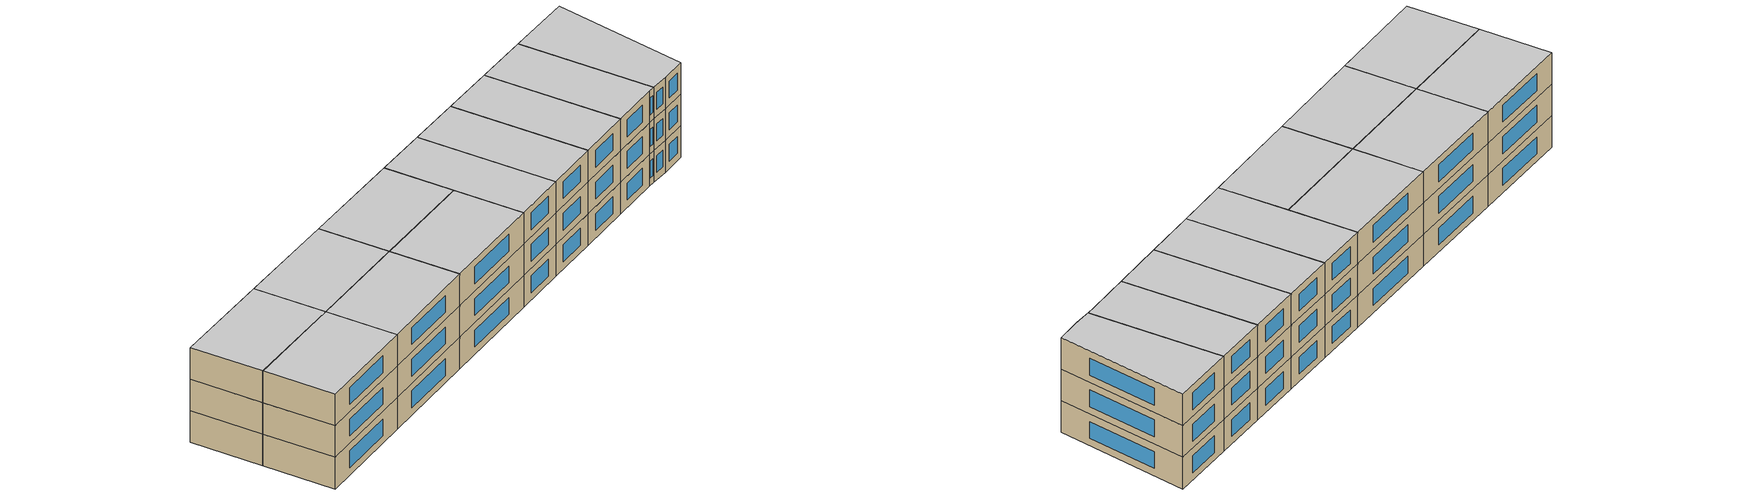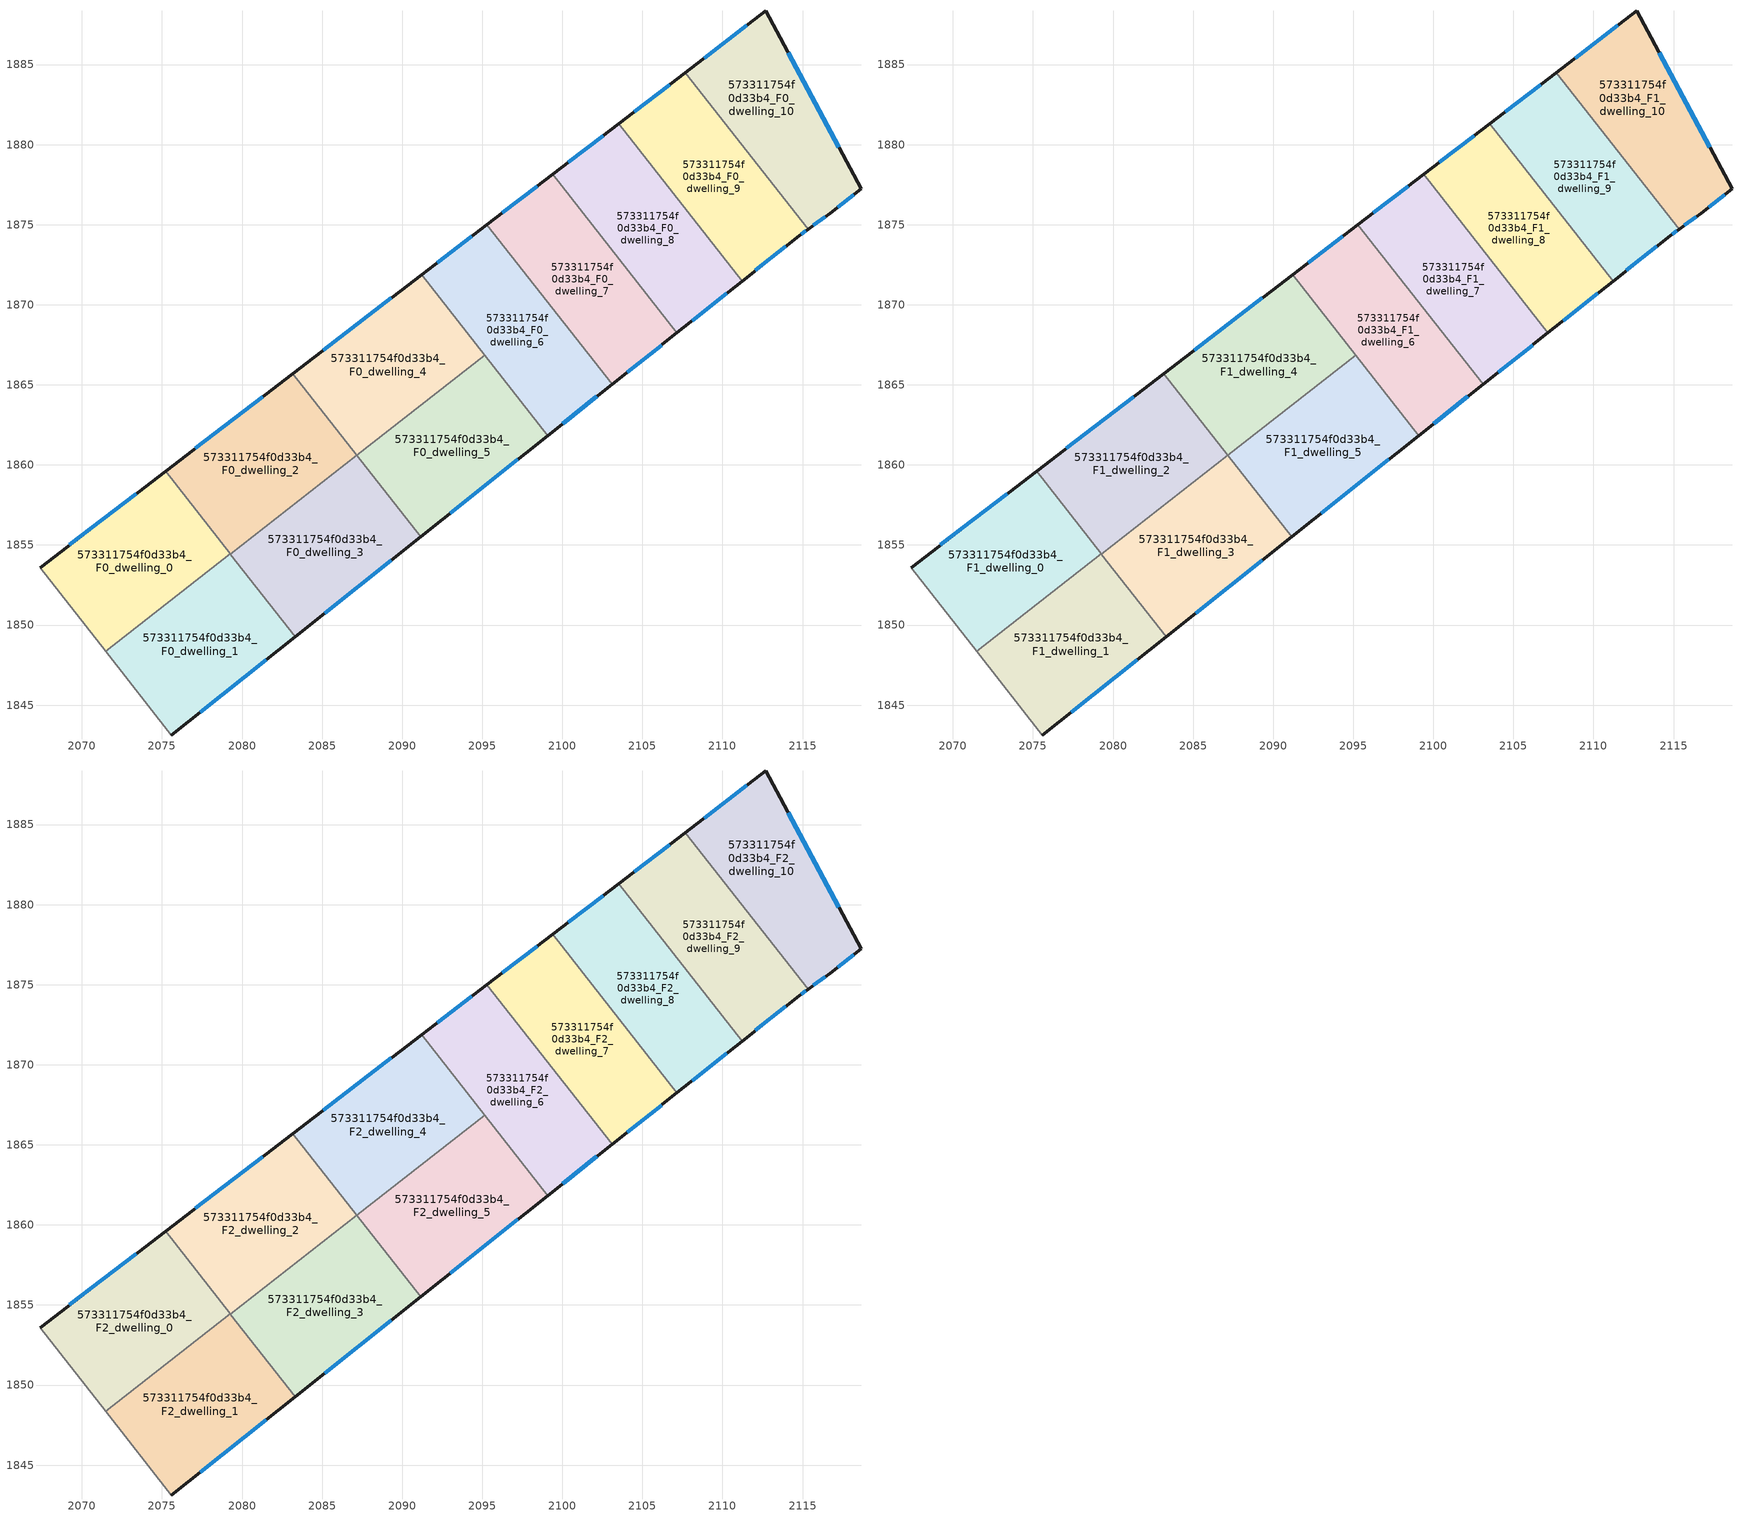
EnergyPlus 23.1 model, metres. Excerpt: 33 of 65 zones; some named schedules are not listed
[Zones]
573311754f0d33b4_F0_dwelling_0
 floor ground (EU_floor_Construction): 2075.22,1859.6 2079.26,1854.44 2071.49,1848.35 2067.38,1853.59 z0
 wall outside (EU_wall_Construction): 2075.22,1859.6 2067.38,1853.59 z0:3
 wall adiabatic (EU_wall_Construction): 2067.38,1853.59 2071.49,1848.35 z0:3
 wall to 573311754f0d33b4_F0_dwelling_1 (EU_wall_Construction): 2071.49,1848.35 2079.26,1854.44 z0:3
 wall to 573311754f0d33b4_F0_dwelling_2 (EU_wall_Construction): 2079.26,1854.44 2075.22,1859.6 z0:3
 window (EU_Window_Construction): 2073.38,1858.19 2069.22,1855 z0.7:2.3
573311754f0d33b4_F0_dwelling_1
 floor ground (EU_floor_Construction): 2079.26,1854.44 2083.31,1849.27 2075.59,1843.12 2071.49,1848.35 z0
 wall outside (EU_wall_Construction): 2075.59,1843.12 2083.31,1849.27 z0:3
 wall adiabatic (EU_wall_Construction): 2071.49,1848.35 2075.59,1843.12 z0:3
 wall to 573311754f0d33b4_F0_dwelling_3 (EU_wall_Construction): 2083.31,1849.27 2079.27,1854.43 z0:3
 wall to 573311754f0d33b4_F0_dwelling_2 (EU_wall_Construction): 2079.27,1854.43 2079.26,1854.44 z0:3
 window (EU_Window_Construction): 2077.4,1844.57 2081.5,1847.83 z0.7:2.3
573311754f0d33b4_F0_dwelling_10
 floor ground (EU_floor_Construction): 2112.7,1888.35 2118.65,1877.23 2116.74,1875.72 2115.35,1874.72 2107.68,1884.5 z0
 wall outside (EU_wall_Construction): 2115.35,1874.72 2116.74,1875.72 2118.65,1877.23 2112.7,1888.35 2107.68,1884.5 z0:3
 wall to 573311754f0d33b4_F0_dwelling_9 (EU_wall_Construction): 2107.68,1884.5 2115.35,1874.72 z0:3
 window (EU_Window_Construction): 2111.52,1887.45 2108.86,1885.41 / 2117.25,1879.84 2114.1,1885.74 / 2117.19,1876.07 2118.2,1876.88 / 2115.67,1874.95 2116.42,1875.48 z0.7:2.3
573311754f0d33b4_F0_dwelling_2
 floor ground (EU_floor_Construction): 2083.16,1865.7 2087.15,1860.61 2079.27,1854.43 2075.22,1859.6 z0
 wall outside (EU_wall_Construction): 2083.16,1865.7 2075.22,1859.6 z0:3
 wall to 573311754f0d33b4_F0_dwelling_3 (EU_wall_Construction): 2079.27,1854.43 2087.15,1860.61 z0:3
 wall to 573311754f0d33b4_F0_dwelling_4 (EU_wall_Construction): 2087.15,1860.61 2083.16,1865.7 z0:3
 window (EU_Window_Construction): 2081.3,1864.27 2077.09,1861.03 z0.7:2.3
573311754f0d33b4_F0_dwelling_3
 floor ground (EU_floor_Construction): 2087.15,1860.61 2091.15,1855.51 2083.31,1849.27 2079.27,1854.43 z0
 wall outside (EU_wall_Construction): 2083.31,1849.27 2091.15,1855.51 z0:3
 wall to 573311754f0d33b4_F0_dwelling_5 (EU_wall_Construction): 2091.15,1855.51 2087.16,1860.6 z0:3
 wall to 573311754f0d33b4_F0_dwelling_4 (EU_wall_Construction): 2087.16,1860.6 2087.15,1860.61 z0:3
 window (EU_Window_Construction): 2085.15,1850.74 2089.31,1854.04 z0.7:2.3
573311754f0d33b4_F0_dwelling_4
 floor ground (EU_floor_Construction): 2091.22,1871.88 2095.15,1866.86 2087.16,1860.6 2083.16,1865.7 z0
 wall outside (EU_wall_Construction): 2091.22,1871.88 2083.16,1865.7 z0:3
 wall to 573311754f0d33b4_F0_dwelling_5 (EU_wall_Construction): 2087.16,1860.6 2095.15,1866.86 z0:3
 wall to 573311754f0d33b4_F0_dwelling_6 (EU_wall_Construction): 2095.15,1866.86 2091.22,1871.88 z0:3
 window (EU_Window_Construction): 2089.33,1870.42 2085.06,1867.15 z0.7:2.3
573311754f0d33b4_F0_dwelling_5
 floor ground (EU_floor_Construction): 2095.15,1866.86 2099.09,1861.83 2091.15,1855.51 2087.16,1860.6 z0
 wall outside (EU_wall_Construction): 2091.15,1855.51 2099.09,1861.83 z0:3
 wall to 573311754f0d33b4_F0_dwelling_6 (EU_wall_Construction): 2099.09,1861.83 2095.15,1866.86 z0:3
 window (EU_Window_Construction): 2093.01,1856.99 2097.23,1860.34 z0.7:2.3
573311754f0d33b4_F0_dwelling_6
 floor ground (EU_floor_Construction): 2095.29,1875 2103.11,1865.02 2099.09,1861.83 2091.22,1871.88 z0
 wall outside (EU_wall_Construction): 2099.09,1861.83 2103.11,1865.02 / 2095.29,1875 2091.22,1871.88 z0:3
 wall to 573311754f0d33b4_F0_dwelling_7 (EU_wall_Construction): 2103.11,1865.02 2095.29,1875 z0:3
 window (EU_Window_Construction): 2100.03,1862.58 2102.16,1864.27 / 2094.33,1874.26 2092.17,1872.61 z0.7:2.3
573311754f0d33b4_F0_dwelling_7
 floor ground (EU_floor_Construction): 2099.39,1878.14 2107.15,1868.24 2103.11,1865.02 2095.29,1875 z0
 wall outside (EU_wall_Construction): 2103.11,1865.02 2107.15,1868.24 / 2099.39,1878.14 2095.29,1875 z0:3
 wall to 573311754f0d33b4_F0_dwelling_8 (EU_wall_Construction): 2107.15,1868.24 2099.39,1878.14 z0:3
 window (EU_Window_Construction): 2104.06,1865.78 2106.2,1867.48 / 2098.43,1877.4 2096.25,1875.74 z0.7:2.3
573311754f0d33b4_F0_dwelling_8
 floor ground (EU_floor_Construction): 2103.52,1881.31 2111.22,1871.48 2107.15,1868.24 2099.39,1878.14 z0
 wall outside (EU_wall_Construction): 2107.15,1868.24 2111.22,1871.48 / 2103.52,1881.31 2099.39,1878.14 z0:3
 wall to 573311754f0d33b4_F0_dwelling_9 (EU_wall_Construction): 2111.22,1871.48 2103.52,1881.31 z0:3
 window (EU_Window_Construction): 2108.11,1869 2110.27,1870.72 / 2102.55,1880.57 2100.36,1878.89 z0.7:2.3
573311754f0d33b4_F0_dwelling_9
 floor ground (EU_floor_Construction): 2107.68,1884.5 2115.35,1874.72 2114.78,1874.31 2111.22,1871.48 2103.52,1881.31 z0
 wall outside (EU_wall_Construction): 2107.68,1884.5 2103.52,1881.31 / 2111.22,1871.48 2114.78,1874.31 2115.35,1874.72 z0:3
 window (EU_Window_Construction): 2106.7,1883.75 2104.5,1882.06 / 2114.91,1874.41 2115.21,1874.62 / 2112.06,1872.15 2113.94,1873.65 z0.7:2.3
573311754f0d33b4_F1_dwelling_0
 floor to 573311754f0d33b4_F0_dwelling_0 (EU_floor_Construction): 2075.22,1859.6 2079.26,1854.44 2071.49,1848.35 2067.38,1853.59 z3
 wall outside (EU_wall_Construction): 2075.22,1859.6 2067.38,1853.59 z3:6
 wall adiabatic (EU_wall_Construction): 2067.38,1853.59 2071.49,1848.35 z3:6
 wall to 573311754f0d33b4_F1_dwelling_1 (EU_wall_Construction): 2071.49,1848.35 2079.26,1854.44 z3:6
 wall to 573311754f0d33b4_F1_dwelling_2 (EU_wall_Construction): 2079.26,1854.44 2075.22,1859.6 z3:6
 window (EU_Window_Construction): 2073.38,1858.19 2069.22,1855 z3.7:5.3
573311754f0d33b4_F1_dwelling_1
 floor to 573311754f0d33b4_F0_dwelling_1 (EU_floor_Construction): 2079.26,1854.44 2083.31,1849.27 2075.59,1843.12 2071.49,1848.35 z3
 wall outside (EU_wall_Construction): 2075.59,1843.12 2083.31,1849.27 z3:6
 wall adiabatic (EU_wall_Construction): 2071.49,1848.35 2075.59,1843.12 z3:6
 wall to 573311754f0d33b4_F1_dwelling_3 (EU_wall_Construction): 2083.31,1849.27 2079.27,1854.43 z3:6
 wall to 573311754f0d33b4_F1_dwelling_2 (EU_wall_Construction): 2079.27,1854.43 2079.26,1854.44 z3:6
 window (EU_Window_Construction): 2077.4,1844.57 2081.5,1847.83 z3.7:5.3
573311754f0d33b4_F1_dwelling_10
 floor to 573311754f0d33b4_F0_dwelling_10 (EU_floor_Construction): 2112.7,1888.35 2118.65,1877.23 2116.74,1875.72 2115.35,1874.72 2107.68,1884.5 z3
 wall outside (EU_wall_Construction): 2115.35,1874.72 2116.74,1875.72 2118.65,1877.23 2112.7,1888.35 2107.68,1884.5 z3:6
 wall to 573311754f0d33b4_F1_dwelling_9 (EU_wall_Construction): 2107.68,1884.5 2115.35,1874.72 z3:6
 window (EU_Window_Construction): 2111.52,1887.45 2108.86,1885.41 / 2117.25,1879.84 2114.1,1885.74 / 2117.19,1876.07 2118.2,1876.88 / 2115.67,1874.95 2116.42,1875.48 z3.7:5.3
573311754f0d33b4_F1_dwelling_2
 floor to 573311754f0d33b4_F0_dwelling_2 (EU_floor_Construction): 2083.16,1865.7 2087.15,1860.61 2079.27,1854.43 2075.22,1859.6 z3
 wall outside (EU_wall_Construction): 2083.16,1865.7 2075.22,1859.6 z3:6
 wall to 573311754f0d33b4_F1_dwelling_3 (EU_wall_Construction): 2079.27,1854.43 2087.15,1860.61 z3:6
 wall to 573311754f0d33b4_F1_dwelling_4 (EU_wall_Construction): 2087.15,1860.61 2083.16,1865.7 z3:6
 window (EU_Window_Construction): 2081.3,1864.27 2077.09,1861.03 z3.7:5.3
573311754f0d33b4_F1_dwelling_3
 floor to 573311754f0d33b4_F0_dwelling_3 (EU_floor_Construction): 2087.15,1860.61 2091.15,1855.51 2083.31,1849.27 2079.27,1854.43 z3
 wall outside (EU_wall_Construction): 2083.31,1849.27 2091.15,1855.51 z3:6
 wall to 573311754f0d33b4_F1_dwelling_5 (EU_wall_Construction): 2091.15,1855.51 2087.16,1860.6 z3:6
 wall to 573311754f0d33b4_F1_dwelling_4 (EU_wall_Construction): 2087.16,1860.6 2087.15,1860.61 z3:6
 window (EU_Window_Construction): 2085.15,1850.74 2089.31,1854.04 z3.7:5.3
573311754f0d33b4_F1_dwelling_4
 floor to 573311754f0d33b4_F0_dwelling_4 (EU_floor_Construction): 2091.22,1871.88 2095.15,1866.86 2087.16,1860.6 2083.16,1865.7 z3
 wall outside (EU_wall_Construction): 2091.22,1871.88 2083.16,1865.7 z3:6
 wall to 573311754f0d33b4_F1_dwelling_5 (EU_wall_Construction): 2087.16,1860.6 2095.15,1866.86 z3:6
 wall to 573311754f0d33b4_F1_dwelling_6 (EU_wall_Construction): 2095.15,1866.86 2091.22,1871.88 z3:6
 window (EU_Window_Construction): 2089.33,1870.42 2085.06,1867.15 z3.7:5.3
573311754f0d33b4_F1_dwelling_5
 floor to 573311754f0d33b4_F0_dwelling_5 (EU_floor_Construction): 2095.15,1866.86 2099.09,1861.83 2091.15,1855.51 2087.16,1860.6 z3
 wall outside (EU_wall_Construction): 2091.15,1855.51 2099.09,1861.83 z3:6
 wall to 573311754f0d33b4_F1_dwelling_6 (EU_wall_Construction): 2099.09,1861.83 2095.15,1866.86 z3:6
 window (EU_Window_Construction): 2093.01,1856.99 2097.23,1860.34 z3.7:5.3
573311754f0d33b4_F1_dwelling_6
 floor to 573311754f0d33b4_F0_dwelling_6 (EU_floor_Construction): 2095.29,1875 2103.11,1865.02 2099.09,1861.83 2091.22,1871.88 z3
 wall outside (EU_wall_Construction): 2099.09,1861.83 2103.11,1865.02 / 2095.29,1875 2091.22,1871.88 z3:6
 wall to 573311754f0d33b4_F1_dwelling_7 (EU_wall_Construction): 2103.11,1865.02 2095.29,1875 z3:6
 window (EU_Window_Construction): 2100.03,1862.58 2102.16,1864.27 / 2094.33,1874.26 2092.17,1872.61 z3.7:5.3
573311754f0d33b4_F1_dwelling_7
 floor to 573311754f0d33b4_F0_dwelling_7 (EU_floor_Construction): 2099.39,1878.14 2107.15,1868.24 2103.11,1865.02 2095.29,1875 z3
 wall outside (EU_wall_Construction): 2103.11,1865.02 2107.15,1868.24 / 2099.39,1878.14 2095.29,1875 z3:6
 wall to 573311754f0d33b4_F1_dwelling_8 (EU_wall_Construction): 2107.15,1868.24 2099.39,1878.14 z3:6
 window (EU_Window_Construction): 2104.06,1865.78 2106.2,1867.48 / 2098.43,1877.4 2096.25,1875.74 z3.7:5.3
573311754f0d33b4_F1_dwelling_8
 floor to 573311754f0d33b4_F0_dwelling_8 (EU_floor_Construction): 2103.52,1881.31 2111.22,1871.48 2107.15,1868.24 2099.39,1878.14 z3
 wall outside (EU_wall_Construction): 2107.15,1868.24 2111.22,1871.48 / 2103.52,1881.31 2099.39,1878.14 z3:6
 wall to 573311754f0d33b4_F1_dwelling_9 (EU_wall_Construction): 2111.22,1871.48 2103.52,1881.31 z3:6
 window (EU_Window_Construction): 2108.11,1869 2110.27,1870.72 / 2102.55,1880.57 2100.36,1878.89 z3.7:5.3
573311754f0d33b4_F1_dwelling_9
 floor to 573311754f0d33b4_F0_dwelling_9 (EU_floor_Construction): 2107.68,1884.5 2115.35,1874.72 2114.78,1874.31 2111.22,1871.48 2103.52,1881.31 z3
 wall outside (EU_wall_Construction): 2107.68,1884.5 2103.52,1881.31 / 2111.22,1871.48 2114.78,1874.31 2115.35,1874.72 z3:6
 window (EU_Window_Construction): 2106.7,1883.75 2104.5,1882.06 / 2114.91,1874.41 2115.21,1874.62 / 2112.06,1872.15 2113.94,1873.65 z3.7:5.3
573311754f0d33b4_F2_dwelling_0
 floor to 573311754f0d33b4_F1_dwelling_0 (EU_floor_Construction): 2075.22,1859.6 2079.26,1854.44 2071.49,1848.35 2067.38,1853.59 z6
 wall outside (EU_wall_Construction): 2075.22,1859.6 2067.38,1853.59 z6:9
 wall adiabatic (EU_wall_Construction): 2067.38,1853.59 2071.49,1848.35 z6:9
 wall to 573311754f0d33b4_F2_dwelling_1 (EU_wall_Construction): 2071.49,1848.35 2079.26,1854.44 z6:9
 wall to 573311754f0d33b4_F2_dwelling_2 (EU_wall_Construction): 2079.26,1854.44 2075.22,1859.6 z6:9
 window (EU_Window_Construction): 2073.38,1858.19 2069.22,1855 z6.7:8.3
 ceiling to 573311754f0d33b4_F3_dwelling_0 (EU_floor_Construction): 2079.26,1854.44 2075.22,1859.6 2067.38,1853.59 2071.49,1848.35 z9
573311754f0d33b4_F2_dwelling_1
 floor to 573311754f0d33b4_F1_dwelling_1 (EU_floor_Construction): 2079.26,1854.44 2083.31,1849.27 2075.59,1843.12 2071.49,1848.35 z6
 wall outside (EU_wall_Construction): 2075.59,1843.12 2083.31,1849.27 z6:9
 wall adiabatic (EU_wall_Construction): 2071.49,1848.35 2075.59,1843.12 z6:9
 wall to 573311754f0d33b4_F2_dwelling_3 (EU_wall_Construction): 2083.31,1849.27 2079.27,1854.43 z6:9
 wall to 573311754f0d33b4_F2_dwelling_2 (EU_wall_Construction): 2079.27,1854.43 2079.26,1854.44 z6:9
 window (EU_Window_Construction): 2077.4,1844.57 2081.5,1847.83 z6.7:8.3
 ceiling to 573311754f0d33b4_F3_dwelling_1 (EU_floor_Construction): 2083.31,1849.27 2079.26,1854.44 2071.49,1848.35 2075.59,1843.12 z9
573311754f0d33b4_F2_dwelling_10
 floor to 573311754f0d33b4_F1_dwelling_10 (EU_floor_Construction): 2112.7,1888.35 2118.65,1877.23 2116.74,1875.72 2115.35,1874.72 2107.68,1884.5 z6
 wall outside (EU_wall_Construction): 2115.35,1874.72 2116.74,1875.72 2118.65,1877.23 2112.7,1888.35 2107.68,1884.5 z6:9
 wall to 573311754f0d33b4_F2_dwelling_9 (EU_wall_Construction): 2107.68,1884.5 2115.35,1874.72 z6:9
 window (EU_Window_Construction): 2111.52,1887.45 2108.86,1885.41 / 2117.25,1879.84 2114.1,1885.74 / 2117.19,1876.07 2118.2,1876.88 / 2115.67,1874.95 2116.42,1875.48 z6.7:8.3
 ceiling to 573311754f0d33b4_F3_dwelling_10 (EU_floor_Construction): 2116.74,1875.72 2118.65,1877.23 2112.7,1888.35 2107.68,1884.5 2115.35,1874.72 z9
573311754f0d33b4_F2_dwelling_2
 floor to 573311754f0d33b4_F1_dwelling_2 (EU_floor_Construction): 2083.16,1865.7 2087.15,1860.61 2079.27,1854.43 2075.22,1859.6 z6
 wall outside (EU_wall_Construction): 2083.16,1865.7 2075.22,1859.6 z6:9
 wall to 573311754f0d33b4_F2_dwelling_3 (EU_wall_Construction): 2079.27,1854.43 2087.15,1860.61 z6:9
 wall to 573311754f0d33b4_F2_dwelling_4 (EU_wall_Construction): 2087.15,1860.61 2083.16,1865.7 z6:9
 window (EU_Window_Construction): 2081.3,1864.27 2077.09,1861.03 z6.7:8.3
 ceiling to 573311754f0d33b4_F3_dwelling_2 (EU_floor_Construction): 2087.15,1860.61 2083.16,1865.7 2075.22,1859.6 2079.27,1854.43 z9
573311754f0d33b4_F2_dwelling_3
 floor to 573311754f0d33b4_F1_dwelling_3 (EU_floor_Construction): 2087.15,1860.61 2091.15,1855.51 2083.31,1849.27 2079.27,1854.43 z6
 wall outside (EU_wall_Construction): 2083.31,1849.27 2091.15,1855.51 z6:9
 wall to 573311754f0d33b4_F2_dwelling_5 (EU_wall_Construction): 2091.15,1855.51 2087.16,1860.6 z6:9
 wall to 573311754f0d33b4_F2_dwelling_4 (EU_wall_Construction): 2087.16,1860.6 2087.15,1860.61 z6:9
 window (EU_Window_Construction): 2085.15,1850.74 2089.31,1854.04 z6.7:8.3
 ceiling to 573311754f0d33b4_F3_dwelling_3 (EU_floor_Construction): 2091.15,1855.51 2087.15,1860.61 2079.27,1854.43 2083.31,1849.27 z9
573311754f0d33b4_F2_dwelling_4
 floor to 573311754f0d33b4_F1_dwelling_4 (EU_floor_Construction): 2091.22,1871.88 2095.15,1866.86 2087.16,1860.6 2083.16,1865.7 z6
 wall outside (EU_wall_Construction): 2091.22,1871.88 2083.16,1865.7 z6:9
 wall to 573311754f0d33b4_F2_dwelling_5 (EU_wall_Construction): 2087.16,1860.6 2095.15,1866.86 z6:9
 wall to 573311754f0d33b4_F2_dwelling_6 (EU_wall_Construction): 2095.15,1866.86 2091.22,1871.88 z6:9
 window (EU_Window_Construction): 2089.33,1870.42 2085.06,1867.15 z6.7:8.3
 ceiling to 573311754f0d33b4_F3_dwelling_4 (EU_floor_Construction): 2095.15,1866.86 2091.22,1871.88 2083.16,1865.7 2087.16,1860.6 z9
573311754f0d33b4_F2_dwelling_5
 floor to 573311754f0d33b4_F1_dwelling_5 (EU_floor_Construction): 2095.15,1866.86 2099.09,1861.83 2091.15,1855.51 2087.16,1860.6 z6
 wall outside (EU_wall_Construction): 2091.15,1855.51 2099.09,1861.83 z6:9
 wall to 573311754f0d33b4_F2_dwelling_6 (EU_wall_Construction): 2099.09,1861.83 2095.15,1866.86 z6:9
 window (EU_Window_Construction): 2093.01,1856.99 2097.23,1860.34 z6.7:8.3
 ceiling to 573311754f0d33b4_F3_dwelling_5 (EU_floor_Construction): 2099.09,1861.83 2095.15,1866.86 2087.16,1860.6 2091.15,1855.51 z9
573311754f0d33b4_F2_dwelling_6
 floor to 573311754f0d33b4_F1_dwelling_6 (EU_floor_Construction): 2095.29,1875 2103.11,1865.02 2099.09,1861.83 2091.22,1871.88 z6
 wall outside (EU_wall_Construction): 2099.09,1861.83 2103.11,1865.02 / 2095.29,1875 2091.22,1871.88 z6:9
 wall to 573311754f0d33b4_F2_dwelling_7 (EU_wall_Construction): 2103.11,1865.02 2095.29,1875 z6:9
 window (EU_Window_Construction): 2100.03,1862.58 2102.16,1864.27 / 2094.33,1874.26 2092.17,1872.61 z6.7:8.3
 ceiling to 573311754f0d33b4_F3_dwelling_6 (EU_floor_Construction): 2103.11,1865.02 2095.29,1875 2091.22,1871.88 2099.09,1861.83 z9
573311754f0d33b4_F2_dwelling_7
 floor to 573311754f0d33b4_F1_dwelling_7 (EU_floor_Construction): 2099.39,1878.14 2107.15,1868.24 2103.11,1865.02 2095.29,1875 z6
 wall outside (EU_wall_Construction): 2103.11,1865.02 2107.15,1868.24 / 2099.39,1878.14 2095.29,1875 z6:9
 wall to 573311754f0d33b4_F2_dwelling_8 (EU_wall_Construction): 2107.15,1868.24 2099.39,1878.14 z6:9
 window (EU_Window_Construction): 2104.06,1865.78 2106.2,1867.48 / 2098.43,1877.4 2096.25,1875.74 z6.7:8.3
 ceiling to 573311754f0d33b4_F3_dwelling_7 (EU_floor_Construction): 2107.15,1868.24 2099.39,1878.14 2095.29,1875 2103.11,1865.02 z9
573311754f0d33b4_F2_dwelling_8
 floor to 573311754f0d33b4_F1_dwelling_8 (EU_floor_Construction): 2103.52,1881.31 2111.22,1871.48 2107.15,1868.24 2099.39,1878.14 z6
 wall outside (EU_wall_Construction): 2107.15,1868.24 2111.22,1871.48 / 2103.52,1881.31 2099.39,1878.14 z6:9
 wall to 573311754f0d33b4_F2_dwelling_9 (EU_wall_Construction): 2111.22,1871.48 2103.52,1881.31 z6:9
 window (EU_Window_Construction): 2108.11,1869 2110.27,1870.72 / 2102.55,1880.57 2100.36,1878.89 z6.7:8.3
 ceiling to 573311754f0d33b4_F3_dwelling_8 (EU_floor_Construction): 2111.22,1871.48 2103.52,1881.31 2099.39,1878.14 2107.15,1868.24 z9
573311754f0d33b4_F2_dwelling_9
 floor to 573311754f0d33b4_F1_dwelling_9 (EU_floor_Construction): 2107.68,1884.5 2115.35,1874.72 2114.78,1874.31 2111.22,1871.48 2103.52,1881.31 z6
 wall outside (EU_wall_Construction): 2107.68,1884.5 2103.52,1881.31 / 2111.22,1871.48 2114.78,1874.31 2115.35,1874.72 z6:9
 window (EU_Window_Construction): 2106.7,1883.75 2104.5,1882.06 / 2114.91,1874.41 2115.21,1874.62 / 2112.06,1872.15 2113.94,1873.65 z6.7:8.3
 ceiling to 573311754f0d33b4_F3_dwelling_9 (EU_floor_Construction): 2114.78,1874.31 2115.35,1874.72 2107.68,1884.5 2103.52,1881.31 2111.22,1871.48 z9
[Building]
EU S2 Campaign: North Axis=0; Terrain=City; Solar Distribution=FullExterior
[Site:Location]
Budapest.Ferenc.Liszt.Intl.AP: Latitude=47.437; Longitude=19.256; Time Zone=1; Elevation=185
[SizingPeriod:WeatherFileDays]
AnnualSizingPeriod: Begin Month=1; Begin Day of Month=1; End Month=12; End Day of Month=31; Day of Week for Start Day=Monday; Use Weather File Daylight Saving Period=No; Use Weather File Rain and Snow Indicators=No
[MATERIAL]
EU_InternalMass_Material: Roughness=MediumRough; Thickness=0.1; Conductivity=1; Density=1800; Specific Heat=900; Thermal Absorptance=0.9; Solar Absorptance=0.7; Visible Absorptance=0.7
[MATERIAL:NOMASS] Roughness=MediumRough; Thermal Absorptance=0.9; Solar Absorptance=0.7; Visible Absorptance=0.7
Name | Thermal Resistance
EU_wall_NoMass | 0.832559
EU_floor_NoMass | 0.872794
[WINDOWMATERIAL:SIMPLEGLAZINGSYSTEM]
EU_Window_SimpleGlazing: UFactor=2.79869; Solar Heat Gain Coefficient=0.75; Visible Transmittance=0.75
[CONSTRUCTION]
EU_wall_Construction: EU_wall_NoMass
EU_floor_Construction: EU_floor_NoMass
EU_Window_Construction: EU_Window_SimpleGlazing
EU_InternalMass_Construction: EU_InternalMass_Material
[ZONE] Type=1; Multiplier=1; Ceiling Height=autocalculate; Floor Area=autocalculate; Part of Total Floor Area=Yes
Name | Volume
573311754f0d33b4_F0_dwelling_0; 573311754f0d33b4_F1_dwelling_0; 573311754f0d33b4_F2_dwelling_0 | 195.752
573311754f0d33b4_F0_dwelling_1; 573311754f0d33b4_F1_dwelling_1; 573311754f0d33b4_F2_dwelling_1 | 195.713
573311754f0d33b4_F0_dwelling_10; 573311754f0d33b4_F1_dwelling_10; 573311754f0d33b4_F2_dwelling_10; 573311754f0d33b4_F0_dwelling_3; 573311754f0d33b4_F1_dwelling_3; 573311754f0d33b4_F2_dwelling_3 | 195.732
573311754f0d33b4_F0_dwelling_2; 573311754f0d33b4_F1_dwelling_2; 573311754f0d33b4_F2_dwelling_2 | 195.718
573311754f0d33b4_F0_dwelling_4; 573311754f0d33b4_F1_dwelling_4; 573311754f0d33b4_F2_dwelling_4 | 195.712
573311754f0d33b4_F0_dwelling_5; 573311754f0d33b4_F1_dwelling_5; 573311754f0d33b4_F2_dwelling_5 | 195.725
573311754f0d33b4_F0_dwelling_6; 573311754f0d33b4_F1_dwelling_6; 573311754f0d33b4_F2_dwelling_6 | 195.716
573311754f0d33b4_F0_dwelling_7; 573311754f0d33b4_F1_dwelling_7; 573311754f0d33b4_F2_dwelling_7 | 195.724
573311754f0d33b4_F0_dwelling_8; 573311754f0d33b4_F1_dwelling_8; 573311754f0d33b4_F2_dwelling_8 | 195.717
573311754f0d33b4_F0_dwelling_9; 573311754f0d33b4_F1_dwelling_9; 573311754f0d33b4_F2_dwelling_9 | 195.727
[INTERNALMASS] Construction=EU_InternalMass_Construction
Name | Zone or ZoneList | Surface Area
573311754f0d33b4_F0_dwelling_0_EU_InternalMass | 573311754f0d33b4_F0_dwelling_0 | 65.2507
573311754f0d33b4_F0_dwelling_1_EU_InternalMass | 573311754f0d33b4_F0_dwelling_1 | 65.238
573311754f0d33b4_F0_dwelling_2_EU_InternalMass | 573311754f0d33b4_F0_dwelling_2 | 65.2403
573311754f0d33b4_F0_dwelling_3_EU_InternalMass | 573311754f0d33b4_F0_dwelling_3 | 65.245
573311754f0d33b4_F0_dwelling_4_EU_InternalMass | 573311754f0d33b4_F0_dwelling_4 | 65.2368
573311754f0d33b4_F0_dwelling_5_EU_InternalMass | 573311754f0d33b4_F0_dwelling_5 | 65.2408
573311754f0d33b4_F0_dwelling_6_EU_InternalMass | 573311754f0d33b4_F0_dwelling_6 | 65.2384
573311754f0d33b4_F0_dwelling_7_EU_InternalMass | 573311754f0d33b4_F0_dwelling_7 | 65.2412
573311754f0d33b4_F0_dwelling_8_EU_InternalMass | 573311754f0d33b4_F0_dwelling_8 | 65.2389
573311754f0d33b4_F0_dwelling_9_EU_InternalMass | 573311754f0d33b4_F0_dwelling_9 | 65.2424
573311754f0d33b4_F0_dwelling_10_EU_InternalMass | 573311754f0d33b4_F0_dwelling_10 | 65.2439
573311754f0d33b4_F1_dwelling_0_EU_InternalMass | 573311754f0d33b4_F1_dwelling_0 | 65.2507
573311754f0d33b4_F1_dwelling_1_EU_InternalMass | 573311754f0d33b4_F1_dwelling_1 | 65.238
573311754f0d33b4_F1_dwelling_2_EU_InternalMass | 573311754f0d33b4_F1_dwelling_2 | 65.2403
573311754f0d33b4_F1_dwelling_3_EU_InternalMass | 573311754f0d33b4_F1_dwelling_3 | 65.245
573311754f0d33b4_F1_dwelling_4_EU_InternalMass | 573311754f0d33b4_F1_dwelling_4 | 65.2368
573311754f0d33b4_F1_dwelling_5_EU_InternalMass | 573311754f0d33b4_F1_dwelling_5 | 65.2408
573311754f0d33b4_F1_dwelling_6_EU_InternalMass | 573311754f0d33b4_F1_dwelling_6 | 65.2384
573311754f0d33b4_F1_dwelling_7_EU_InternalMass | 573311754f0d33b4_F1_dwelling_7 | 65.2412
573311754f0d33b4_F1_dwelling_8_EU_InternalMass | 573311754f0d33b4_F1_dwelling_8 | 65.2389
573311754f0d33b4_F1_dwelling_9_EU_InternalMass | 573311754f0d33b4_F1_dwelling_9 | 65.2424
573311754f0d33b4_F1_dwelling_10_EU_InternalMass | 573311754f0d33b4_F1_dwelling_10 | 65.2439
573311754f0d33b4_F2_dwelling_0_EU_InternalMass | 573311754f0d33b4_F2_dwelling_0 | 65.2507
573311754f0d33b4_F2_dwelling_1_EU_InternalMass | 573311754f0d33b4_F2_dwelling_1 | 65.238
573311754f0d33b4_F2_dwelling_2_EU_InternalMass | 573311754f0d33b4_F2_dwelling_2 | 65.2403
573311754f0d33b4_F2_dwelling_3_EU_InternalMass | 573311754f0d33b4_F2_dwelling_3 | 65.245
573311754f0d33b4_F2_dwelling_4_EU_InternalMass | 573311754f0d33b4_F2_dwelling_4 | 65.2368
573311754f0d33b4_F2_dwelling_5_EU_InternalMass | 573311754f0d33b4_F2_dwelling_5 | 65.2408
573311754f0d33b4_F2_dwelling_6_EU_InternalMass | 573311754f0d33b4_F2_dwelling_6 | 65.2384
573311754f0d33b4_F2_dwelling_7_EU_InternalMass | 573311754f0d33b4_F2_dwelling_7 | 65.2412
573311754f0d33b4_F2_dwelling_8_EU_InternalMass | 573311754f0d33b4_F2_dwelling_8 | 65.2389
573311754f0d33b4_F2_dwelling_9_EU_InternalMass | 573311754f0d33b4_F2_dwelling_9 | 65.2424
573311754f0d33b4_F2_dwelling_10_EU_InternalMass | 573311754f0d33b4_F2_dwelling_10 | 65.2439
[OTHEREQUIPMENT] Fuel Type=Electricity; Design Level Calculation Method=Watts/Area; Power per Zone Floor Area=1; Fraction Latent=0; Fraction Radiant=0; Fraction Lost=0; Carbon Dioxide Generation Rate=0; EndUse Subcategory=EU_Step8_InternalGains
Name | Zone or ZoneList or Space or SpaceList | Schedule
EU_Step8_InternalGain_573311754f0d33b4_F0_dwelling_0_f000 | 573311754f0d33b4_F0_dwelling_0 | EU_Step8_GainSchedule_573311754f0d33b4_F0_dwelling_0_f000
EU_Step8_InternalGain_573311754f0d33b4_F0_dwelling_1_f000 | 573311754f0d33b4_F0_dwelling_1 | EU_Step8_GainSchedule_573311754f0d33b4_F0_dwelling_1_f000
EU_Step8_InternalGain_573311754f0d33b4_F0_dwelling_2_f000 | 573311754f0d33b4_F0_dwelling_2 | EU_Step8_GainSchedule_573311754f0d33b4_F0_dwelling_2_f000
EU_Step8_InternalGain_573311754f0d33b4_F0_dwelling_3_f000 | 573311754f0d33b4_F0_dwelling_3 | EU_Step8_GainSchedule_573311754f0d33b4_F0_dwelling_3_f000
EU_Step8_InternalGain_573311754f0d33b4_F0_dwelling_4_f000 | 573311754f0d33b4_F0_dwelling_4 | EU_Step8_GainSchedule_573311754f0d33b4_F0_dwelling_4_f000
EU_Step8_InternalGain_573311754f0d33b4_F0_dwelling_5_f000 | 573311754f0d33b4_F0_dwelling_5 | EU_Step8_GainSchedule_573311754f0d33b4_F0_dwelling_5_f000
EU_Step8_InternalGain_573311754f0d33b4_F0_dwelling_6_f000 | 573311754f0d33b4_F0_dwelling_6 | EU_Step8_GainSchedule_573311754f0d33b4_F0_dwelling_6_f000
EU_Step8_InternalGain_573311754f0d33b4_F0_dwelling_7_f000 | 573311754f0d33b4_F0_dwelling_7 | EU_Step8_GainSchedule_573311754f0d33b4_F0_dwelling_7_f000
EU_Step8_InternalGain_573311754f0d33b4_F0_dwelling_8_f000 | 573311754f0d33b4_F0_dwelling_8 | EU_Step8_GainSchedule_573311754f0d33b4_F0_dwelling_8_f000
EU_Step8_InternalGain_573311754f0d33b4_F0_dwelling_9_f000 | 573311754f0d33b4_F0_dwelling_9 | EU_Step8_GainSchedule_573311754f0d33b4_F0_dwelling_9_f000
EU_Step8_InternalGain_573311754f0d33b4_F0_dwelling_10_f000 | 573311754f0d33b4_F0_dwelling_10 | EU_Step8_GainSchedule_573311754f0d33b4_F0_dwelling_10_f000
EU_Step8_InternalGain_573311754f0d33b4_F1_dwelling_0_f000 | 573311754f0d33b4_F1_dwelling_0 | EU_Step8_GainSchedule_573311754f0d33b4_F1_dwelling_0_f000
EU_Step8_InternalGain_573311754f0d33b4_F1_dwelling_1_f000 | 573311754f0d33b4_F1_dwelling_1 | EU_Step8_GainSchedule_573311754f0d33b4_F1_dwelling_1_f000
EU_Step8_InternalGain_573311754f0d33b4_F1_dwelling_2_f000 | 573311754f0d33b4_F1_dwelling_2 | EU_Step8_GainSchedule_573311754f0d33b4_F1_dwelling_2_f000
EU_Step8_InternalGain_573311754f0d33b4_F1_dwelling_3_f000 | 573311754f0d33b4_F1_dwelling_3 | EU_Step8_GainSchedule_573311754f0d33b4_F1_dwelling_3_f000
EU_Step8_InternalGain_573311754f0d33b4_F1_dwelling_4_f000 | 573311754f0d33b4_F1_dwelling_4 | EU_Step8_GainSchedule_573311754f0d33b4_F1_dwelling_4_f000
EU_Step8_InternalGain_573311754f0d33b4_F1_dwelling_5_f000 | 573311754f0d33b4_F1_dwelling_5 | EU_Step8_GainSchedule_573311754f0d33b4_F1_dwelling_5_f000
EU_Step8_InternalGain_573311754f0d33b4_F1_dwelling_6_f000 | 573311754f0d33b4_F1_dwelling_6 | EU_Step8_GainSchedule_573311754f0d33b4_F1_dwelling_6_f000
EU_Step8_InternalGain_573311754f0d33b4_F1_dwelling_7_f000 | 573311754f0d33b4_F1_dwelling_7 | EU_Step8_GainSchedule_573311754f0d33b4_F1_dwelling_7_f000
EU_Step8_InternalGain_573311754f0d33b4_F1_dwelling_8_f000 | 573311754f0d33b4_F1_dwelling_8 | EU_Step8_GainSchedule_573311754f0d33b4_F1_dwelling_8_f000
EU_Step8_InternalGain_573311754f0d33b4_F1_dwelling_9_f000 | 573311754f0d33b4_F1_dwelling_9 | EU_Step8_GainSchedule_573311754f0d33b4_F1_dwelling_9_f000
EU_Step8_InternalGain_573311754f0d33b4_F1_dwelling_10_f000 | 573311754f0d33b4_F1_dwelling_10 | EU_Step8_GainSchedule_573311754f0d33b4_F1_dwelling_10_f000
EU_Step8_InternalGain_573311754f0d33b4_F2_dwelling_0_f000 | 573311754f0d33b4_F2_dwelling_0 | EU_Step8_GainSchedule_573311754f0d33b4_F2_dwelling_0_f000
EU_Step8_InternalGain_573311754f0d33b4_F2_dwelling_1_f000 | 573311754f0d33b4_F2_dwelling_1 | EU_Step8_GainSchedule_573311754f0d33b4_F2_dwelling_1_f000
EU_Step8_InternalGain_573311754f0d33b4_F2_dwelling_2_f000 | 573311754f0d33b4_F2_dwelling_2 | EU_Step8_GainSchedule_573311754f0d33b4_F2_dwelling_2_f000
EU_Step8_InternalGain_573311754f0d33b4_F2_dwelling_3_f000 | 573311754f0d33b4_F2_dwelling_3 | EU_Step8_GainSchedule_573311754f0d33b4_F2_dwelling_3_f000
EU_Step8_InternalGain_573311754f0d33b4_F2_dwelling_4_f000 | 573311754f0d33b4_F2_dwelling_4 | EU_Step8_GainSchedule_573311754f0d33b4_F2_dwelling_4_f000
EU_Step8_InternalGain_573311754f0d33b4_F2_dwelling_5_f000 | 573311754f0d33b4_F2_dwelling_5 | EU_Step8_GainSchedule_573311754f0d33b4_F2_dwelling_5_f000
EU_Step8_InternalGain_573311754f0d33b4_F2_dwelling_6_f000 | 573311754f0d33b4_F2_dwelling_6 | EU_Step8_GainSchedule_573311754f0d33b4_F2_dwelling_6_f000
EU_Step8_InternalGain_573311754f0d33b4_F2_dwelling_7_f000 | 573311754f0d33b4_F2_dwelling_7 | EU_Step8_GainSchedule_573311754f0d33b4_F2_dwelling_7_f000
EU_Step8_InternalGain_573311754f0d33b4_F2_dwelling_8_f000 | 573311754f0d33b4_F2_dwelling_8 | EU_Step8_GainSchedule_573311754f0d33b4_F2_dwelling_8_f000
EU_Step8_InternalGain_573311754f0d33b4_F2_dwelling_9_f000 | 573311754f0d33b4_F2_dwelling_9 | EU_Step8_GainSchedule_573311754f0d33b4_F2_dwelling_9_f000
EU_Step8_InternalGain_573311754f0d33b4_F2_dwelling_10_f000 | 573311754f0d33b4_F2_dwelling_10 | EU_Step8_GainSchedule_573311754f0d33b4_F2_dwelling_10_f000
[ZONEVENTILATION:DESIGNFLOWRATE] Schedule=EU_AlwaysOn; Design Flow Rate Calculation Method=AirChanges/Hour; Air Changes per Hour=0.475469; Ventilation Type=Natural; Fan Pressure Rise=0; Fan Total Efficiency=1; Constant Term Coefficient=1; Temperature Term Coefficient=0; Velocity Term Coefficient=0; Velocity Squared Term Coefficient=0; Minimum Indoor Temperature=-100; Maximum Indoor Temperature=100; Delta Temperature=-100; Minimum Outdoor Temperature=-100; Maximum Outdoor Temperature=100; Maximum Wind Speed=40
Name | Zone or ZoneList or Space or SpaceList
EU_ConstantAir_573311754f0d33b4_F0_dwelling_0 | 573311754f0d33b4_F0_dwelling_0
EU_ConstantAir_573311754f0d33b4_F0_dwelling_1 | 573311754f0d33b4_F0_dwelling_1
EU_ConstantAir_573311754f0d33b4_F0_dwelling_2 | 573311754f0d33b4_F0_dwelling_2
EU_ConstantAir_573311754f0d33b4_F0_dwelling_3 | 573311754f0d33b4_F0_dwelling_3
EU_ConstantAir_573311754f0d33b4_F0_dwelling_4 | 573311754f0d33b4_F0_dwelling_4
EU_ConstantAir_573311754f0d33b4_F0_dwelling_5 | 573311754f0d33b4_F0_dwelling_5
EU_ConstantAir_573311754f0d33b4_F0_dwelling_6 | 573311754f0d33b4_F0_dwelling_6
EU_ConstantAir_573311754f0d33b4_F0_dwelling_7 | 573311754f0d33b4_F0_dwelling_7
EU_ConstantAir_573311754f0d33b4_F0_dwelling_8 | 573311754f0d33b4_F0_dwelling_8
EU_ConstantAir_573311754f0d33b4_F0_dwelling_9 | 573311754f0d33b4_F0_dwelling_9
EU_ConstantAir_573311754f0d33b4_F0_dwelling_10 | 573311754f0d33b4_F0_dwelling_10
EU_ConstantAir_573311754f0d33b4_F1_dwelling_0 | 573311754f0d33b4_F1_dwelling_0
EU_ConstantAir_573311754f0d33b4_F1_dwelling_1 | 573311754f0d33b4_F1_dwelling_1
EU_ConstantAir_573311754f0d33b4_F1_dwelling_2 | 573311754f0d33b4_F1_dwelling_2
EU_ConstantAir_573311754f0d33b4_F1_dwelling_3 | 573311754f0d33b4_F1_dwelling_3
EU_ConstantAir_573311754f0d33b4_F1_dwelling_4 | 573311754f0d33b4_F1_dwelling_4
EU_ConstantAir_573311754f0d33b4_F1_dwelling_5 | 573311754f0d33b4_F1_dwelling_5
EU_ConstantAir_573311754f0d33b4_F1_dwelling_6 | 573311754f0d33b4_F1_dwelling_6
EU_ConstantAir_573311754f0d33b4_F1_dwelling_7 | 573311754f0d33b4_F1_dwelling_7
EU_ConstantAir_573311754f0d33b4_F1_dwelling_8 | 573311754f0d33b4_F1_dwelling_8
EU_ConstantAir_573311754f0d33b4_F1_dwelling_9 | 573311754f0d33b4_F1_dwelling_9
EU_ConstantAir_573311754f0d33b4_F1_dwelling_10 | 573311754f0d33b4_F1_dwelling_10
EU_ConstantAir_573311754f0d33b4_F2_dwelling_0 | 573311754f0d33b4_F2_dwelling_0
EU_ConstantAir_573311754f0d33b4_F2_dwelling_1 | 573311754f0d33b4_F2_dwelling_1
EU_ConstantAir_573311754f0d33b4_F2_dwelling_2 | 573311754f0d33b4_F2_dwelling_2
EU_ConstantAir_573311754f0d33b4_F2_dwelling_3 | 573311754f0d33b4_F2_dwelling_3
EU_ConstantAir_573311754f0d33b4_F2_dwelling_4 | 573311754f0d33b4_F2_dwelling_4
EU_ConstantAir_573311754f0d33b4_F2_dwelling_5 | 573311754f0d33b4_F2_dwelling_5
EU_ConstantAir_573311754f0d33b4_F2_dwelling_6 | 573311754f0d33b4_F2_dwelling_6
EU_ConstantAir_573311754f0d33b4_F2_dwelling_7 | 573311754f0d33b4_F2_dwelling_7
EU_ConstantAir_573311754f0d33b4_F2_dwelling_8 | 573311754f0d33b4_F2_dwelling_8
EU_ConstantAir_573311754f0d33b4_F2_dwelling_9 | 573311754f0d33b4_F2_dwelling_9
EU_ConstantAir_573311754f0d33b4_F2_dwelling_10 | 573311754f0d33b4_F2_dwelling_10
[HVACTEMPLATE:ZONE:IDEALLOADSAIRSYSTEM] System Availability Schedule=EU_AlwaysOn; Maximum Heating Supply Air Temperature=50; Minimum Cooling Supply Air Temperature=13; Maximum Heating Supply Air Humidity Ratio=0.0156; Minimum Cooling Supply Air Humidity Ratio=0.0077; Heating Limit=NoLimit; Cooling Limit=NoLimit; Heating Availability Schedule=EU_AlwaysOn; Cooling Availability Schedule=EU_CoolingOff; Dehumidification Control Type=ConstantSensibleHeatRatio; Cooling Sensible Heat Ratio=0.7; Dehumidification Setpoint=60; Humidification Control Type=None; Humidification Setpoint=30; Outdoor Air Method=None; Outdoor Air Flow Rate per Person=0.00944; Outdoor Air Flow Rate per Zone Floor Area=0; Outdoor Air Flow Rate per Zone=0; Demand Controlled Ventilation Type=None; Outdoor Air Economizer Type=NoEconomizer; Heat Recovery Type=None; Sensible Heat Recovery Effectiveness=0.7; Latent Heat Recovery Effectiveness=0.65
Name | Template Thermostat
573311754f0d33b4_F0_dwelling_0 | EU_HeatOnly_573311754f0d33b4_F0_dwelling_0
573311754f0d33b4_F0_dwelling_1 | EU_HeatOnly_573311754f0d33b4_F0_dwelling_1
573311754f0d33b4_F0_dwelling_2 | EU_HeatOnly_573311754f0d33b4_F0_dwelling_2
573311754f0d33b4_F0_dwelling_3 | EU_HeatOnly_573311754f0d33b4_F0_dwelling_3
573311754f0d33b4_F0_dwelling_4 | EU_HeatOnly_573311754f0d33b4_F0_dwelling_4
573311754f0d33b4_F0_dwelling_5 | EU_HeatOnly_573311754f0d33b4_F0_dwelling_5
573311754f0d33b4_F0_dwelling_6 | EU_HeatOnly_573311754f0d33b4_F0_dwelling_6
573311754f0d33b4_F0_dwelling_7 | EU_HeatOnly_573311754f0d33b4_F0_dwelling_7
573311754f0d33b4_F0_dwelling_8 | EU_HeatOnly_573311754f0d33b4_F0_dwelling_8
573311754f0d33b4_F0_dwelling_9 | EU_HeatOnly_573311754f0d33b4_F0_dwelling_9
573311754f0d33b4_F0_dwelling_10 | EU_HeatOnly_573311754f0d33b4_F0_dwelling_10
573311754f0d33b4_F1_dwelling_0 | EU_HeatOnly_573311754f0d33b4_F1_dwelling_0
573311754f0d33b4_F1_dwelling_1 | EU_HeatOnly_573311754f0d33b4_F1_dwelling_1
573311754f0d33b4_F1_dwelling_2 | EU_HeatOnly_573311754f0d33b4_F1_dwelling_2
573311754f0d33b4_F1_dwelling_3 | EU_HeatOnly_573311754f0d33b4_F1_dwelling_3
573311754f0d33b4_F1_dwelling_4 | EU_HeatOnly_573311754f0d33b4_F1_dwelling_4
573311754f0d33b4_F1_dwelling_5 | EU_HeatOnly_573311754f0d33b4_F1_dwelling_5
573311754f0d33b4_F1_dwelling_6 | EU_HeatOnly_573311754f0d33b4_F1_dwelling_6
573311754f0d33b4_F1_dwelling_7 | EU_HeatOnly_573311754f0d33b4_F1_dwelling_7
573311754f0d33b4_F1_dwelling_8 | EU_HeatOnly_573311754f0d33b4_F1_dwelling_8
573311754f0d33b4_F1_dwelling_9 | EU_HeatOnly_573311754f0d33b4_F1_dwelling_9
573311754f0d33b4_F1_dwelling_10 | EU_HeatOnly_573311754f0d33b4_F1_dwelling_10
573311754f0d33b4_F2_dwelling_0 | EU_HeatOnly_573311754f0d33b4_F2_dwelling_0
573311754f0d33b4_F2_dwelling_1 | EU_HeatOnly_573311754f0d33b4_F2_dwelling_1
573311754f0d33b4_F2_dwelling_2 | EU_HeatOnly_573311754f0d33b4_F2_dwelling_2
573311754f0d33b4_F2_dwelling_3 | EU_HeatOnly_573311754f0d33b4_F2_dwelling_3
573311754f0d33b4_F2_dwelling_4 | EU_HeatOnly_573311754f0d33b4_F2_dwelling_4
573311754f0d33b4_F2_dwelling_5 | EU_HeatOnly_573311754f0d33b4_F2_dwelling_5
573311754f0d33b4_F2_dwelling_6 | EU_HeatOnly_573311754f0d33b4_F2_dwelling_6
573311754f0d33b4_F2_dwelling_7 | EU_HeatOnly_573311754f0d33b4_F2_dwelling_7
573311754f0d33b4_F2_dwelling_8 | EU_HeatOnly_573311754f0d33b4_F2_dwelling_8
573311754f0d33b4_F2_dwelling_9 | EU_HeatOnly_573311754f0d33b4_F2_dwelling_9
573311754f0d33b4_F2_dwelling_10 | EU_HeatOnly_573311754f0d33b4_F2_dwelling_10
[SIZING:ZONE] Zone Cooling Design Supply Air Temperature Input Method=SupplyAirTemperature; Zone Cooling Design Supply Air Temperature=13; Zone Heating Design Supply Air Temperature Input Method=SupplyAirTemperature; Zone Heating Design Supply Air Temperature=50; Zone Cooling Design Supply Air Humidity Ratio=0.008; Zone Heating Design Supply Air Humidity Ratio=0.008; Cooling Design Air Flow Method=DesignDay; Cooling Design Air Flow Rate=0; Cooling Minimum Air Flow per Zone Floor Area=0.000762; Cooling Minimum Air Flow=0; Cooling Minimum Air Flow Fraction=0.2; Heating Design Air Flow Method=DesignDay; Heating Design Air Flow Rate=0; Heating Maximum Air Flow per Zone Floor Area=0.002032; Heating Maximum Air Flow=0.141576; Heating Maximum Air Flow Fraction=0.3; Account for Dedicated Outdoor Air System=No; Dedicated Outdoor Air System Control Strategy=NeutralSupplyAir; Dedicated Outdoor Air Low Setpoint Temperature for Design=autosize; Dedicated Outdoor Air High Setpoint Temperature for Design=autosize; Zone Load Sizing Method=Sensible Load Only No Latent Load; Zone Latent Cooling Design Supply Air Humidity Ratio Input Method=HumidityRatioDifference; Zone Cooling Design Supply Air Humidity Ratio Difference=0.005; Zone Latent Heating Design Supply Air Humidity Ratio Input Method=HumidityRatioDifference; Zone Humidification Design Supply Air Humidity Ratio Difference=0.005
573311754f0d33b4_F0_dwelling_0; 573311754f0d33b4_F0_dwelling_1; 573311754f0d33b4_F0_dwelling_2; 573311754f0d33b4_F0_dwelling_3; 573311754f0d33b4_F0_dwelling_4; 573311754f0d33b4_F0_dwelling_5; 573311754f0d33b4_F0_dwelling_6; 573311754f0d33b4_F0_dwelling_7; 573311754f0d33b4_F0_dwelling_8; 573311754f0d33b4_F0_dwelling_9; 573311754f0d33b4_F0_dwelling_10; 573311754f0d33b4_F1_dwelling_0; 573311754f0d33b4_F1_dwelling_1; 573311754f0d33b4_F1_dwelling_2; 573311754f0d33b4_F1_dwelling_3; 573311754f0d33b4_F1_dwelling_4; 573311754f0d33b4_F1_dwelling_5; 573311754f0d33b4_F1_dwelling_6; 573311754f0d33b4_F1_dwelling_7; 573311754f0d33b4_F1_dwelling_8; 573311754f0d33b4_F1_dwelling_9; 573311754f0d33b4_F1_dwelling_10; 573311754f0d33b4_F2_dwelling_0; 573311754f0d33b4_F2_dwelling_1; 573311754f0d33b4_F2_dwelling_2; 573311754f0d33b4_F2_dwelling_3; 573311754f0d33b4_F2_dwelling_4; 573311754f0d33b4_F2_dwelling_5; 573311754f0d33b4_F2_dwelling_6; 573311754f0d33b4_F2_dwelling_7; 573311754f0d33b4_F2_dwelling_8; 573311754f0d33b4_F2_dwelling_9; 573311754f0d33b4_F2_dwelling_10
[SCHEDULE:FILE] Column Number=1; Rows to Skip at Top=0; Number of Hours of Data=8760; Column Separator=Comma; Interpolate to Timestep=No; Minutes per Item=60; Adjust Schedule for Daylight Savings=Yes
Name | File
EU_Step8_GainSchedule_573311754f0d33b4_F0_dwelling_0_f000 | ../../schedules/573311754f0d33b4/573311754f0d33b4_F0_dwelling_0_f000_gain.csv
EU_Step8_GainSchedule_573311754f0d33b4_F0_dwelling_1_f000 | ../../schedules/573311754f0d33b4/573311754f0d33b4_F0_dwelling_1_f000_gain.csv
EU_Step8_GainSchedule_573311754f0d33b4_F0_dwelling_2_f000 | ../../schedules/573311754f0d33b4/573311754f0d33b4_F0_dwelling_2_f000_gain.csv
EU_Step8_GainSchedule_573311754f0d33b4_F0_dwelling_3_f000 | ../../schedules/573311754f0d33b4/573311754f0d33b4_F0_dwelling_3_f000_gain.csv
EU_Step8_GainSchedule_573311754f0d33b4_F0_dwelling_4_f000 | ../../schedules/573311754f0d33b4/573311754f0d33b4_F0_dwelling_4_f000_gain.csv
EU_Step8_GainSchedule_573311754f0d33b4_F0_dwelling_5_f000 | ../../schedules/573311754f0d33b4/573311754f0d33b4_F0_dwelling_5_f000_gain.csv
EU_Step8_GainSchedule_573311754f0d33b4_F0_dwelling_6_f000 | ../../schedules/573311754f0d33b4/573311754f0d33b4_F0_dwelling_6_f000_gain.csv
EU_Step8_GainSchedule_573311754f0d33b4_F0_dwelling_7_f000 | ../../schedules/573311754f0d33b4/573311754f0d33b4_F0_dwelling_7_f000_gain.csv
EU_Step8_GainSchedule_573311754f0d33b4_F0_dwelling_8_f000 | ../../schedules/573311754f0d33b4/573311754f0d33b4_F0_dwelling_8_f000_gain.csv
EU_Step8_GainSchedule_573311754f0d33b4_F0_dwelling_9_f000 | ../../schedules/573311754f0d33b4/573311754f0d33b4_F0_dwelling_9_f000_gain.csv
EU_Step8_GainSchedule_573311754f0d33b4_F0_dwelling_10_f000 | ../../schedules/573311754f0d33b4/573311754f0d33b4_F0_dwelling_10_f000_gain.csv
EU_Step8_GainSchedule_573311754f0d33b4_F1_dwelling_0_f000 | ../../schedules/573311754f0d33b4/573311754f0d33b4_F1_dwelling_0_f000_gain.csv
EU_Step8_GainSchedule_573311754f0d33b4_F1_dwelling_1_f000 | ../../schedules/573311754f0d33b4/573311754f0d33b4_F1_dwelling_1_f000_gain.csv
EU_Step8_GainSchedule_573311754f0d33b4_F1_dwelling_2_f000 | ../../schedules/573311754f0d33b4/573311754f0d33b4_F1_dwelling_2_f000_gain.csv
EU_Step8_GainSchedule_573311754f0d33b4_F1_dwelling_3_f000 | ../../schedules/573311754f0d33b4/573311754f0d33b4_F1_dwelling_3_f000_gain.csv
EU_Step8_GainSchedule_573311754f0d33b4_F1_dwelling_4_f000 | ../../schedules/573311754f0d33b4/573311754f0d33b4_F1_dwelling_4_f000_gain.csv
EU_Step8_GainSchedule_573311754f0d33b4_F1_dwelling_5_f000 | ../../schedules/573311754f0d33b4/573311754f0d33b4_F1_dwelling_5_f000_gain.csv
EU_Step8_GainSchedule_573311754f0d33b4_F1_dwelling_6_f000 | ../../schedules/573311754f0d33b4/573311754f0d33b4_F1_dwelling_6_f000_gain.csv
EU_Step8_GainSchedule_573311754f0d33b4_F1_dwelling_7_f000 | ../../schedules/573311754f0d33b4/573311754f0d33b4_F1_dwelling_7_f000_gain.csv
EU_Step8_GainSchedule_573311754f0d33b4_F1_dwelling_8_f000 | ../../schedules/573311754f0d33b4/573311754f0d33b4_F1_dwelling_8_f000_gain.csv
EU_Step8_GainSchedule_573311754f0d33b4_F1_dwelling_9_f000 | ../../schedules/573311754f0d33b4/573311754f0d33b4_F1_dwelling_9_f000_gain.csv
EU_Step8_GainSchedule_573311754f0d33b4_F1_dwelling_10_f000 | ../../schedules/573311754f0d33b4/573311754f0d33b4_F1_dwelling_10_f000_gain.csv
EU_Step8_GainSchedule_573311754f0d33b4_F2_dwelling_0_f000 | ../../schedules/573311754f0d33b4/573311754f0d33b4_F2_dwelling_0_f000_gain.csv
EU_Step8_GainSchedule_573311754f0d33b4_F2_dwelling_1_f000 | ../../schedules/573311754f0d33b4/573311754f0d33b4_F2_dwelling_1_f000_gain.csv
EU_Step8_GainSchedule_573311754f0d33b4_F2_dwelling_2_f000 | ../../schedules/573311754f0d33b4/573311754f0d33b4_F2_dwelling_2_f000_gain.csv
EU_Step8_GainSchedule_573311754f0d33b4_F2_dwelling_3_f000 | ../../schedules/573311754f0d33b4/573311754f0d33b4_F2_dwelling_3_f000_gain.csv
EU_Step8_GainSchedule_573311754f0d33b4_F2_dwelling_4_f000 | ../../schedules/573311754f0d33b4/573311754f0d33b4_F2_dwelling_4_f000_gain.csv
EU_Step8_GainSchedule_573311754f0d33b4_F2_dwelling_5_f000 | ../../schedules/573311754f0d33b4/573311754f0d33b4_F2_dwelling_5_f000_gain.csv
